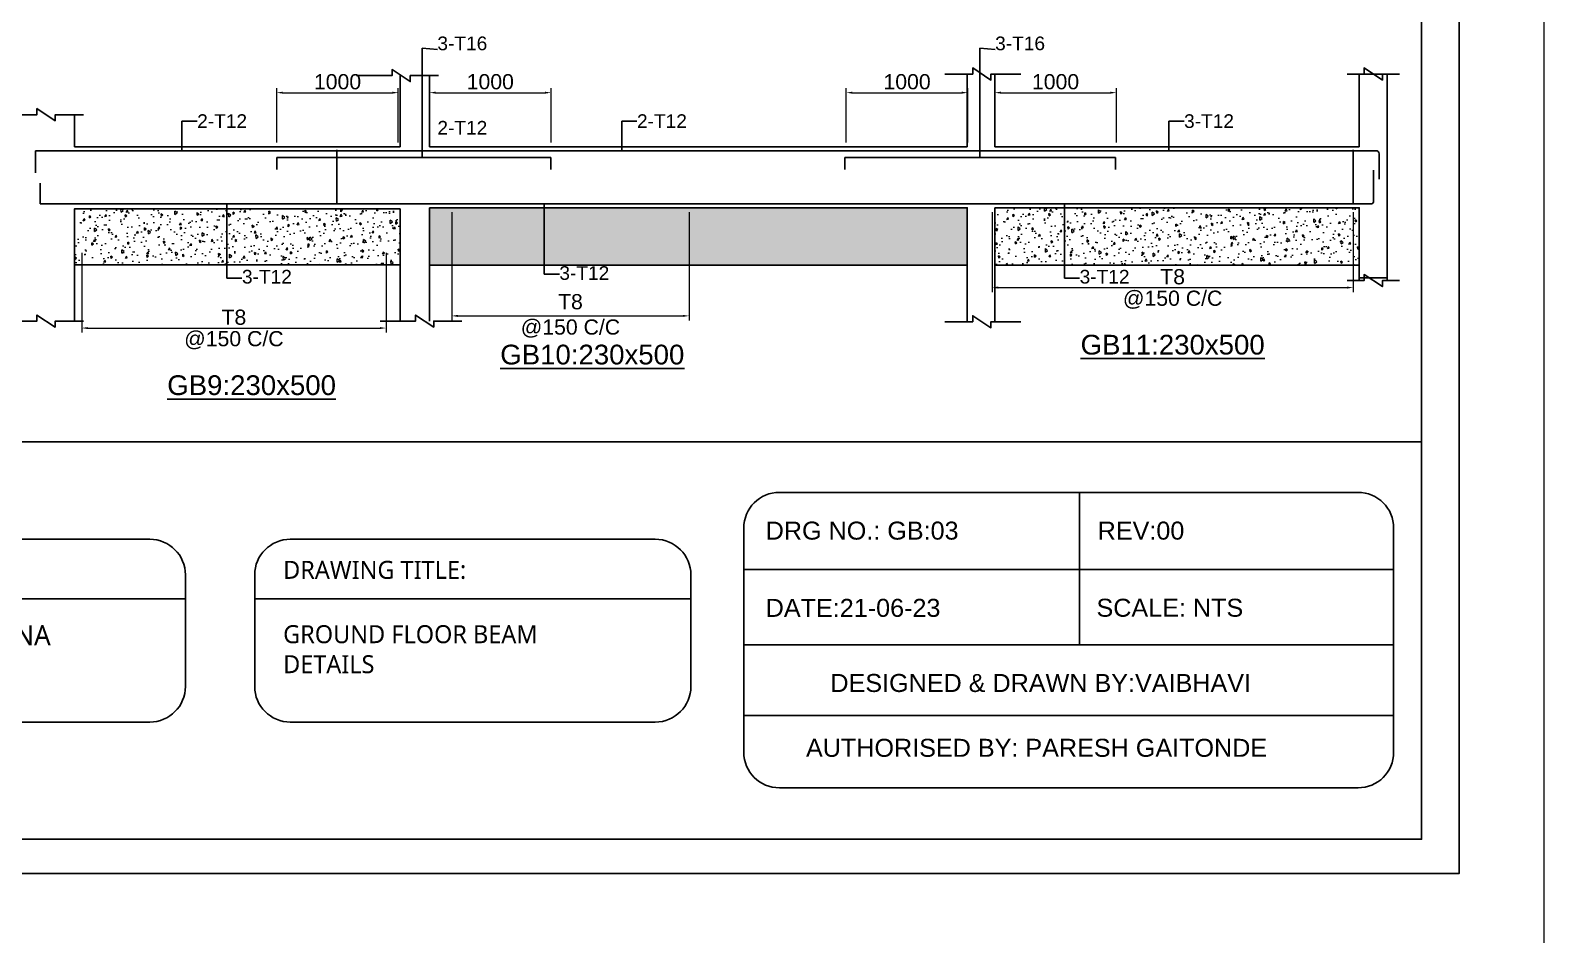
# Model space of a CAD drawing. Header units: millimetres. Extents: x 660818 to 959388, y -495289 to 50450.
# Drawn here: x 783308 to 808207, y -186586 to -171698 of the extents above; entities that cross this region are included whole.
import ezdxf
from ezdxf.enums import TextEntityAlignment as Align

# ---------------------------------------------------------------- set-up
doc = ezdxf.new("R2010")
doc.units = ezdxf.units.MM
doc.header["$LTSCALE"] = 0.01
doc.header["$MEASUREMENT"] = 0
doc.header["$PDMODE"] = 35
for name, color, linetype in [('Concrete Line', 2, 'Continuous'), ('Cut Line', 31, 'Continuous'), ('Dimension', 31, 'Continuous'), ('Grid', 8, 'Continuous'), ('Labels', 4, 'Continuous'), ('Link', 225, 'Continuous'), ('RAFT', 1, 'Continuous'), ('Reinforcement', 130, 'Continuous'), ('Text', 7, 'Continuous')]:
    doc.layers.add(name, color=color, linetype=linetype)
doc.layers.add('E-Switch board', color=71, linetype='Continuous', lineweight=20)
doc.layers.add('elevation', color=123, linetype='Continuous', lineweight=15)
doc.styles.add('SC-SansSerif', font='SansSerif')
doc.styles.get("Standard").update_dxf_attribs({"font": 'arial.ttf'})
doc.dimstyles.new('SCBBSDimStyl', dxfattribs={"dimtxt": 250, "dimasz": 100, "dimexe": 75, "dimexo": 75, "dimgap": 50, "dimtad": 1, "dimtoh": 1, "dimdec": 0, "dimzin": 0, "dimdsep": 46, "dimtxsty": 'SC-SansSerif', "dimcen": 0.045, "dimclrd": 8, "dimclre": 8, "dimclrt": 31, "dimadec": 0, "dimazin": 0, "dimtfac": 1, "dimtdec": 0, "dimtix": 1, "dimtofl": 0, "dimtmove": 0, "dimatfit": 3, "dimfxl": 1, "dimtolj": 1, "dimtzin": 0, "dimlwd": 0, "dimlwe": 0, "dimarcsym": 0})
doc.dimstyles.get("Standard").update_dxf_attribs({"dimtxt": 200, "dimasz": 0.18, "dimexe": 0.18, "dimexo": 0.0625, "dimgap": 0.09, "dimtad": 0, "dimtih": 1, "dimtoh": 1, "dimdec": 1, "dimzin": 0, "dimdsep": 46, "dimtxsty": 'Standard', "dimcen": 0.09, "dimadec": 0, "dimazin": 0, "dimtfac": 1, "dimtdec": 1, "dimtofl": 0, "dimtmove": 0, "dimatfit": 3, "dimfxl": 1, "dimtolj": 1, "dimtzin": 0, "dimarcsym": 0})

# ---------------------------------------------------------------- blocks, each defined once
blk = doc.blocks.new('*D842')
at = {"layer": 'Defpoints', "color": 0, "transparency": 16777216}
for p in [(790243, -174619), (794146, -174619), (794146, -176400)]:
    blk.add_point(p, dxfattribs=at)
at = {"layer": 'Dimension', "color": 8, "lineweight": 0, "transparency": 16777216}
for p, q in [((790243, -174694), (790243, -176475)), ((794146, -174694), (794146, -176475)), ((790343, -176400), (794046, -176400))]:
    blk.add_line(p, q, dxfattribs=at)
at = {"layer": 'Dimension', "color": 8, "transparency": 16777216}
for points in [[(790343, -176383), (790343, -176417), (790243, -176400)], [(794046, -176383), (794046, -176417), (794146, -176400)]]:
    blk.add_solid(points, dxfattribs=at)
at = {"layer": 'Dimension', "color": 31, "transparency": 16777216, "insert": (792195, -176400), "char_height": 250, "attachment_point": 5, "style": 'SC-SansSerif'}
blk.add_mtext('\\A1;T8\\P@150 C/C', dxfattribs=at)
blk = doc.blocks.new('*D843')
at = {"layer": 'Defpoints', "color": 0, "transparency": 16777216}
for p in [(784154, -175285), (789162, -175285), (789162, -176600)]:
    blk.add_point(p, dxfattribs=at)
at = {"layer": 'Dimension', "color": 8, "lineweight": 0, "transparency": 16777216}
for p, q in [((784154, -175360), (784154, -176675)), ((789162, -175360), (789162, -176675)), ((784254, -176600), (789062, -176600))]:
    blk.add_line(p, q, dxfattribs=at)
at = {"layer": 'Dimension', "color": 8, "transparency": 16777216}
for points in [[(784254, -176584), (784254, -176617), (784154, -176600)], [(789062, -176584), (789062, -176617), (789162, -176600)]]:
    blk.add_solid(points, dxfattribs=at)
at = {"layer": 'Dimension', "color": 31, "transparency": 16777216, "char_height": 250, "style": 'SC-SansSerif'}
for s, insert, attachment_point in [('\\A1;T8', (786658, -176550), 8), ('\\A1;@150 C/C', (786658, -176650), 2)]:
    blk.add_mtext(s, dxfattribs=dict(at, insert=insert, attachment_point=attachment_point))
blk = doc.blocks.new('*D844')
at = {"layer": 'Defpoints', "color": 0, "transparency": 16777216}
for p in [(799132, -174619), (805072, -174619), (805072, -175934)]:
    blk.add_point(p, dxfattribs=at)
at = {"layer": 'Dimension', "color": 8, "lineweight": 0, "transparency": 16777216}
for p, q in [((799132, -174694), (799132, -176009)), ((805072, -174694), (805072, -176009)), ((799232, -175934), (804972, -175934))]:
    blk.add_line(p, q, dxfattribs=at)
at = {"layer": 'Dimension', "color": 8, "transparency": 16777216}
for points in [[(799232, -175917), (799232, -175951), (799132, -175934)], [(804972, -175917), (804972, -175951), (805072, -175934)]]:
    blk.add_solid(points, dxfattribs=at)
at = {"layer": 'Dimension', "color": 31, "transparency": 16777216, "char_height": 250, "style": 'SC-SansSerif'}
for s, insert, attachment_point in [('\\A1;T8', (802102, -175884), 8), ('\\A1;@150 C/C', (802102, -175984), 2)]:
    blk.add_mtext(s, dxfattribs=dict(at, insert=insert, attachment_point=attachment_point))
blk = doc.blocks.new('*D853')
at = {"layer": 'Defpoints', "color": 0, "transparency": 16777216}
for p in [(791876, -172726), (789876, -173619), (791876, -173619)]:
    blk.add_point(p, dxfattribs=at)
at = {"layer": 'Dimension', "color": 8, "lineweight": 0, "transparency": 16777216}
for p, q in [((789876, -173544), (789876, -172651)), ((789976, -172726), (791776, -172726)), ((791876, -173544), (791876, -172651))]:
    blk.add_line(p, q, dxfattribs=at)
at = {"layer": 'Dimension', "color": 8, "transparency": 16777216}
for points in [[(789976, -172709), (789976, -172742), (789876, -172726)], [(791776, -172709), (791776, -172742), (791876, -172726)]]:
    blk.add_solid(points, dxfattribs=at)
at = {"layer": 'Dimension', "color": 31, "transparency": 16777216, "insert": (790876, -172547), "char_height": 250, "attachment_point": 5, "style": 'SC-SansSerif'}
blk.add_mtext('\\A1;1000', dxfattribs=at)
blk = doc.blocks.new('*D845')
at = {"layer": 'Defpoints', "color": 0, "transparency": 16777216}
for p in [(789363, -172726), (787363, -173619), (789363, -173619)]:
    blk.add_point(p, dxfattribs=at)
at = {"layer": 'Dimension', "color": 8, "lineweight": 0, "transparency": 16777216}
for p, q in [((787363, -173544), (787363, -172651)), ((787463, -172726), (789263, -172726)), ((789363, -173544), (789363, -172651))]:
    blk.add_line(p, q, dxfattribs=at)
at = {"layer": 'Dimension', "color": 8, "transparency": 16777216}
for points in [[(787463, -172709), (787463, -172742), (787363, -172726)], [(789263, -172709), (789263, -172742), (789363, -172726)]]:
    blk.add_solid(points, dxfattribs=at)
at = {"layer": 'Dimension', "color": 31, "transparency": 16777216, "insert": (788363, -172547), "char_height": 250, "attachment_point": 5, "style": 'SC-SansSerif'}
blk.add_mtext('\\A1;1000', dxfattribs=at)
blk = doc.blocks.new('*D846')
at = {"layer": 'Defpoints', "color": 0, "transparency": 16777216}
for p in [(801176, -172726), (799176, -173619), (801176, -173619)]:
    blk.add_point(p, dxfattribs=at)
at = {"layer": 'Dimension', "color": 8, "lineweight": 0, "transparency": 16777216}
for p, q in [((799176, -173544), (799176, -172651)), ((799276, -172726), (801076, -172726)), ((801176, -173544), (801176, -172651))]:
    blk.add_line(p, q, dxfattribs=at)
at = {"layer": 'Dimension', "color": 8, "transparency": 16777216}
for points in [[(799276, -172709), (799276, -172742), (799176, -172726)], [(801076, -172709), (801076, -172742), (801176, -172726)]]:
    blk.add_solid(points, dxfattribs=at)
at = {"layer": 'Dimension', "color": 31, "transparency": 16777216, "insert": (800176, -172547), "char_height": 250, "attachment_point": 5, "style": 'SC-SansSerif'}
blk.add_mtext('\\A1;1000', dxfattribs=at)
blk = doc.blocks.new('*D847')
at = {"layer": 'Defpoints', "color": 0, "transparency": 16777216}
for p in [(798733, -172726), (796733, -173619), (798733, -173619)]:
    blk.add_point(p, dxfattribs=at)
at = {"layer": 'Dimension', "color": 8, "lineweight": 0, "transparency": 16777216}
for p, q in [((796733, -173544), (796733, -172651)), ((796833, -172726), (798633, -172726)), ((798733, -173544), (798733, -172651))]:
    blk.add_line(p, q, dxfattribs=at)
at = {"layer": 'Dimension', "color": 8, "transparency": 16777216}
for points in [[(796833, -172709), (796833, -172742), (796733, -172726)], [(798633, -172709), (798633, -172742), (798733, -172726)]]:
    blk.add_solid(points, dxfattribs=at)
at = {"layer": 'Dimension', "color": 31, "transparency": 16777216, "insert": (797733, -172547), "char_height": 250, "attachment_point": 5, "style": 'SC-SansSerif'}
blk.add_mtext('\\A1;1000', dxfattribs=at)

msp = doc.modelspace()

# ---------------------------------------------------------------- hatches: boundary and pattern name
at = {"layer": 'elevation', "ltscale": 0.5}
h = msp.add_hatch(dxfattribs=at)
h.set_pattern_fill('AR-CONC', color=3, scale=50, angle=45)
h.set_pattern_definition([(95, (-233028.6, 652888.87), (275.776, 231.40354), [37.5, -412.5]), (40, (-233028.6, 652888.87), (-314.99608, 216.88407), [30, -330]), (145.451444, (-233005.62, 652908.15), (-39.22008, 448.28761), [31.8701, -350.57106]), (91.1842, (-233099.3, 652959.58), (435.8467, 318.80689), [56.25, -618.75]), (141.635635, (-233063, 652986.14), (-13.95003, 674.85583), [47.80517, -525.85688]), (36.184164, (-233099.3, 652959.6), (-13.95003, 674.85583), [45, -495]), (66, (-233046.28, 652977.25), (353.385786, 68.69124), [37.5, -412.5]), (11, (-233046.3, 652977.25), (-170.3543, 342.40422), [30, -330]), (116.451445, (-233016.83, 652982.98), (183.03149, 411.09545), [31.8701, -350.57106]), (82.5, (-233028.6, 652888.87), (-113.396593, 121.994909), [0, -326, 0, -335, 0, -331.25]), (52.5, (-233028.6, 652888.87), (-46.43647, 232.454725), [0, -191, 0, -318.5, 0, -126.25]), (12.5, (-233107.45, 652810.02), (196.709084, 180.760381), [0, -125, 0, -390, 0, -517.5]), (2.5, (-233142.8, 652774.67), (170.79499, 241.579903), [0, -162.5, 0, -259, 0, -367.5])])
h.paths.add_polyline_path([(784033.96, -174638.227), (784033.96, -175561.12), (789391.714, -175561.12), (789391.714, -174638.227)])
h = msp.add_hatch(dxfattribs=at)
h.set_pattern_fill('AR-CONC', color=3, scale=50, angle=45)
h.set_pattern_definition([(95, (-226863.88, 652908.2), (275.776, 231.40354), [37.5, -412.5]), (40, (-226863.9, 652908.2), (-314.99608, 216.88407), [30, -330]), (145.451444, (-226840.9, 652927.5), (-39.22008, 448.28761), [31.8701, -350.57106]), (91.1842, (-226934.6, 652978.92), (435.8467, 318.80689), [56.25, -618.75]), (141.635635, (-226898.27, 653005.5), (-13.95003, 674.85583), [47.80517, -525.85688]), (36.184164, (-226934.6, 652978.9), (-13.95003, 674.85583), [45, -495]), (66, (-226881.56, 652996.6), (353.385786, 68.69124), [37.5, -412.5]), (11, (-226881.56, 652996.6), (-170.3543, 342.40422), [30, -330]), (116.451445, (-226852.1, 653002.33), (183.03149, 411.09545), [31.8701, -350.57106]), (82.5, (-226863.88, 652908.21), (-113.396593, 121.994909), [0, -326, 0, -335, 0, -331.25]), (52.5, (-226863.88, 652908.21), (-46.43647, 232.454725), [0, -191, 0, -318.5, 0, -126.25]), (12.5, (-226942.72, 652829.37), (196.709084, 180.760381), [0, -125, 0, -390, 0, -517.5]), (2.5, (-226978.08, 652794.02), (170.79499, 241.579903), [0, -162.5, 0, -259, 0, -367.5])])
h.paths.add_polyline_path([(789875.719, -174618.879), (789875.719, -175563.701), (798723.582, -175563.701), (798723.582, -174618.879)])
h = msp.add_hatch(dxfattribs=at)
h.set_pattern_fill('AR-CONC', color=3, scale=50, angle=45)
h.set_pattern_definition([(95, (-217834.65, 652908.2), (275.776, 231.40354), [37.5, -412.5]), (40, (-217834.65, 652908.2), (-314.99608, 216.88407), [30, -330]), (145.451444, (-217811.67, 652927.5), (-39.22008, 448.28761), [31.8701, -350.57106]), (91.1842, (-217905.36, 652978.92), (435.8467, 318.80689), [56.25, -618.75]), (141.635635, (-217869.04, 653005.5), (-13.95003, 674.85583), [47.80517, -525.85688]), (36.184164, (-217905.36, 652978.9), (-13.95003, 674.85583), [45, -495]), (66, (-217852.33, 652996.6), (353.385786, 68.69124), [37.5, -412.5]), (11, (-217852.33, 652996.6), (-170.3543, 342.40422), [30, -330]), (116.451445, (-217822.88, 653002.33), (183.03149, 411.09545), [31.8701, -350.57106]), (82.5, (-217834.65, 652908.21), (-113.396593, 121.994909), [0, -326, 0, -335, 0, -331.25]), (52.5, (-217834.65, 652908.21), (-46.43647, 232.454725), [0, -191, 0, -318.5, 0, -126.25]), (12.5, (-217913.49, 652829.37), (196.709084, 180.760381), [0, -125, 0, -390, 0, -517.5]), (2.5, (-217948.85, 652794.02), (170.79499, 241.579903), [0, -162.5, 0, -259, 0, -367.5])])
h.paths.add_polyline_path([(799177.337, -174618.879), (799177.337, -175563.701), (805172.374, -175563.701), (805172.374, -174618.879)])

# ---------------------------------------------------------------- linework, layer by layer
at = {"color": 151}
for p, q in [((800572.04, -179304.528), (800572.04, -181811.764)), ((795046.753, -180573.459), (805738.321, -180573.459)), ((777741.115, -181058.766), (785860.699, -181058.766)), ((786999.784, -181058.766), (794176.461, -181058.766)), ((795046.753, -181811.764), (805738.321, -181811.764)), ((795046.753, -182975.223), (805738.321, -182975.223))]:
    msp.add_line(p, q, dxfattribs=at)
for points in [[(795633.224, -179304.528), (805151.851, -179304.528, -0.414213562), (805738.321, -179890.999), (805738.321, -183581.136, -0.414213562), (805151.851, -184167.607), (795633.224, -184167.607, -0.414213562), (795046.753, -183581.136), (795046.753, -179890.999, -0.414213562)], [(778327.586, -180076.665), (785274.229, -180076.665, -0.414213562), (785860.699, -180663.136), (785860.699, -182499.232, -0.414213562), (785274.229, -183085.702), (778327.586, -183085.702, -0.414213562), (777741.115, -182499.232), (777741.115, -180663.136, -0.414213562)], [(787586.255, -180076.665), (793589.99, -180076.665, -0.414213562), (794176.461, -180663.136), (794176.461, -182499.232, -0.414213562), (793589.99, -183085.702), (787586.255, -183085.702, -0.414213562), (786999.784, -182499.232), (786999.784, -180663.136, -0.414213562)]]:
    msp.add_lwpolyline(points, format="xyb", close=True, dxfattribs=at)
at = {"layer": 'Concrete Line'}
for p, q in [((789391.714, -172444.619), (789391.714, -173618.879)), ((789875.719, -173618.879), (789875.719, -172444.619)), ((798723.582, -172418.879), (798723.582, -173618.879)), ((799177.337, -173618.879), (799177.337, -172418.879)), ((805172.374, -173618.879), (805172.374, -172418.879)), ((805632.374, -175818.879), (805632.374, -172418.879)), ((784033.96, -173618.879), (784033.96, -173085.475)), ((798572.374, -173618.879), (791749.411, -173618.879)), ((784033.96, -176485.475), (784033.96, -174638.227)), ((789391.714, -174638.227), (789391.714, -176485.475)), ((789875.719, -174618.879), (789875.719, -176485.475)), ((798723.582, -174618.879), (798723.582, -176496.522)), ((799177.337, -176496.522), (799177.337, -174618.879)), ((805172.374, -174618.879), (805172.374, -175818.879))]:
    msp.add_line(p, q, dxfattribs=at)
for points in [[(784033.96, -173618.879), (789391.714, -173618.879)], [(789875.719, -173618.879), (795049.411, -173618.879)], [(798572.374, -173618.879), (798723.582, -173618.879)], [(799177.337, -173618.879), (805172.374, -173618.879)], [(784033.96, -174638.227), (789098.329, -174638.227)], [(784033.96, -174638.227), (789391.714, -174638.227)], [(790148.104, -174618.879), (798723.582, -174618.879)], [(798572.374, -174618.879), (798723.582, -174618.879)], [(799177.337, -174618.879), (805172.374, -174618.879)]]:
    msp.add_lwpolyline(points, dxfattribs=at)
at = {"layer": 'Cut Line'}
for points in [[(788675.404, -172444.619), (789259.583, -172444.619), (789259.583, -172344.619), (789559.583, -172544.619), (789559.583, -172444.619), (790023.227, -172444.619)], [(798356.691, -172418.879), (798812.306, -172418.879), (798812.306, -172318.879), (799112.306, -172518.879), (799112.306, -172418.879), (799606.495, -172418.879)], [(804972.374, -172418.879), (805252.374, -172418.879), (805252.374, -172318.879), (805552.374, -172518.879), (805552.374, -172418.879), (805832.374, -172418.879)], [(782833.645, -173088.129), (783417.824, -173088.129), (783417.824, -172988.129), (783717.824, -173188.129), (783717.824, -173088.129), (784181.468, -173088.129)], [(804972.374, -175818.879), (805252.374, -175818.879), (805252.374, -175718.879), (805552.374, -175918.879), (805552.374, -175818.879), (805832.374, -175818.879)], [(782833.645, -176485.475), (783417.824, -176485.475), (783417.824, -176385.475), (783717.824, -176585.475), (783717.824, -176485.475), (784181.468, -176485.475)], [(789062.237, -176485.475), (789646.416, -176485.475), (789646.416, -176385.475), (789946.416, -176585.475), (789946.416, -176485.475), (790410.06, -176485.475)], [(798356.691, -176496.522), (798812.306, -176496.522), (798812.306, -176396.522), (799112.306, -176596.522), (799112.306, -176496.522), (799606.495, -176496.522)]]:
    msp.add_lwpolyline(points, dxfattribs=at)
at = {"layer": 'E-Switch board', "ltscale": 0.1}
msp.add_line((808207.45, -74056.974), (808207.45, -223818.83), dxfattribs=at)
at = {"layer": 'Grid'}
msp.add_circle((792759.635, -176901.38), 0, dxfattribs=at)
at = {"layer": 'Link'}
for p, q in [((788349.411, -174568.879), (788349.411, -173668.879)), ((805072.374, -174568.879), (805072.374, -173668.879))]:
    msp.add_line(p, q, dxfattribs=at)
at = {"layer": 'RAFT', "ltscale": 0.5}
for points in [[(805172.374, -173618.879), (805172.374, -172418.879), (805632.374, -172418.879), (805632.374, -175771.931), (805172.374, -175771.931), (805172.374, -174618.879)], [(789213.279, -174638.227), (789391.714, -174638.227), (789391.714, -175561.12), (784033.96, -175561.12), (784033.96, -174638.227), (789098.329, -174638.227)]]:
    msp.add_lwpolyline(points, dxfattribs=at)
for points in [[(789875.719, -174618.879), (798723.582, -174618.879), (798723.582, -175563.701), (789875.719, -175563.701)], [(799177.337, -174618.879), (805172.374, -174618.879), (805172.374, -175563.701), (799177.337, -175563.701)]]:
    msp.add_lwpolyline(points, close=True, dxfattribs=at)
at = {"layer": 'Reinforcement', "ltscale": 0.5}
for p, q in [((783395.94, -173680.879), (783395.94, -174045.414)), ((787363.407, -173790.556), (791873.743, -173790.556)), ((787363.407, -173790.556), (787363.407, -173990.2)), ((791873.743, -173790.556), (791873.743, -173990.2)), ((796709.735, -173790.556), (801159.582, -173790.556)), ((796709.735, -173790.556), (796709.735, -173990.2)), ((801159.582, -173790.556), (801159.582, -173990.2)), ((783471.347, -174556.879), (783471.347, -174213.856)), ((806199.217, -178474.198), (757921.252, -178474.198))]:
    msp.add_line(p, q, dxfattribs=at)
for points in [[(757451.636, -153571.967), (806815.887, -153571.967), (806815.887, -185579.211), (757451.636, -185579.211)], [(757921.252, -154043.183), (806199.217, -154043.183), (806199.217, -185014.944), (757921.252, -185014.944)]]:
    msp.add_lwpolyline(points, close=True, dxfattribs=at)
at = {"layer": 'Reinforcement'}
for points in [[(783395.94, -173680.879), (789911.298, -173680.879)], [(789550.008, -173680.879), (798672.374, -173680.879)], [(783471.347, -174556.879), (789988.588, -174556.879)], [(789581.263, -174556.879), (798760.374, -174556.879)]]:
    msp.add_lwpolyline(points, dxfattribs=at)
for points in [[(798672.374, -173680.879), (805447.374, -173680.879, -0.414213562), (805497.374, -173730.879), (805497.374, -174148.879)], [(798760.374, -174556.879), (805359.041, -174556.879, 0.414213758), (805409.041, -174506.879), (805409.041, -174000.879)]]:
    msp.add_lwpolyline(points, format="xyb", dxfattribs=at)

# ---------------------------------------------------------------- texts
at = {"color": 151, "attachment_point": 1}
for s, insert, char_height, width in [('DRG NO.: GB:03', (795407.336, -179786.122), 296.21844, 3714.39952), ('REV:00', (800868.749, -179786.122), 296.2184, 3714.39952), ('DATE:21-06-23', (795407.336, -181057.523), 296.21844, 3714.39952), ('SCALE: NTS', (800849.188, -181055.832), 296.2184, 3714.39952), ('DESIGNED & DRAWN BY:VAIBHAVI', (796471.582, -182293.99), 296.21844, 8957.0871), ('AUTHORISED BY: PARESH GAITONDE', (796070.205, -183361.197), 296.21844, 8957.0871)]:
    msp.add_mtext(s, dxfattribs=dict(at, insert=insert, char_height=char_height, width=width))
for s, width, heights, insert, char_height in [('{\\fLucida Calligraphy|b0|i0|c0|p66;DRAWING TITLE:}', 5437.35105, [-296.218], (787468.12, -180431.944), 296.21844), ('{\\fLucida Calligraphy|b0|i0|c0|p66;\\C40;BONITA VILLAS AT ANJUNA\\PVILLA 5}', 10645.03101, [2152.893], (778209.451, -181491.234), 329.1316), ('{\\fLucida Calligraphy|b0|i0|c0|p66;\\H0.9x;\\C40;GROUND FLOOR BEAM DETAILS}', 4591.02795, [-800.887], (787468.12, -181491.234), 329.1316)]:
    msp.add_mtext_dynamic_manual_height_columns(s, width=width, gutter_width=12.5, heights=heights, dxfattribs=dict(at, insert=insert, char_height=char_height))
at = {"layer": 'Labels', "style": 'SC-SansSerif'}
for s, p in [('%%UGB11:230x500', (802102.374, -177133.879)), ('%%UGB10:230x500', (792554.294, -177296.489)), ('%%UGB9:230x500', (786949.502, -177800.475))]:
    msp.add_text(s, height=325, dxfattribs=at).set_placement(p, align=Align.BOTTOM_CENTER)
at = {"layer": 'Text', "style": 'SC-SansSerif'}
for s, p in [('3-T16', (790005.756, -171914.459)), ('3-T16', (799182.084, -171914.459)), ('2-T12', (786053.656, -173193.879)), ('2-T12', (790005.756, -173303.556)), ('2-T12', (793289.649, -173193.879)), ('3-T12', (802290.278, -173193.879)), ('3-T12', (786790.855, -175754.747)), ('3-T12', (792012.569, -175694.506)), ('3-T12', (800571.943, -175754.747))]:
    msp.add_text(s, height=225, dxfattribs=at).set_placement(p, align=Align.MIDDLE_LEFT)

# ---------------------------------------------------------------- dimensions: what is measured, and where the dimension line sits
at = {"layer": 'Dimension'}
for base, p1, p2, text, picture, middle in [((789363.407, -172725.54), (787363.407, -173618.879), (789363.407, -173618.879), '1000', '*D845', (788363.407, -172546.768)), ((791875.719, -172725.54), (789875.719, -173618.879), (791875.719, -173618.879), '1000', '*D853', (790875.719, -172546.768)), ((798733.135, -172725.54), (796733.135, -173618.879), (798733.135, -173618.879), '1000', '*D847', (797733.135, -172546.768)), ((801175.788, -172725.54), (799175.788, -173618.879), (801175.788, -173618.879), '1000', '*D846', (800175.788, -172546.768)), ((805072.374, -175933.879), (799132.374, -174618.879), (805072.374, -174618.879), 'T8\\X@150 C/C', '*D844', (802102.374, -175933.879)), ((789162.245, -176600.475), (784153.995, -175285.475), (789162.245, -175285.475), 'T8\\X@150 C/C', '*D843', (786658.12, -176600.475))]:
    dim = msp.add_linear_dim(base=base, p1=p1, p2=p2, text=text, dimstyle='SCBBSDimStyl', dxfattribs=at)
    dim.commit()
    dim.dimension.update_dxf_attribs({"geometry": picture, "text_midpoint": middle})
dim = msp.add_linear_dim(base=(794145.673, -176399.955), p1=(790243.457, -174618.879), p2=(794145.673, -174618.879), text='T8\\X@150 C/C', dimstyle='SCBBSDimStyl', dxfattribs=at)
dim.commit()
dim.dimension.update_dxf_attribs({"geometry": '*D842', "text_midpoint": (792194.565, -176399.955), "dimtype": 160})

# ---------------------------------------------------------------- leaders
at = {"layer": 'Dimension', "color": 8}
for points in [[(789755.756, -173790.556), (789755.756, -171991.665), (790005.756, -172013.035)], [(798932.084, -173790.556), (798932.084, -171991.665), (799182.084, -172013.035)], [(785803.656, -173680.879), (785803.656, -173193.879), (786053.656, -173193.879)], [(793039.649, -173680.879), (793039.649, -173193.879), (793289.649, -173193.879)], [(802040.278, -173680.879), (802040.278, -173193.879), (802290.278, -173193.879)], [(786540.855, -174556.879), (786540.855, -175778.792), (786790.855, -175777.986)], [(791762.569, -174556.879), (791762.569, -175715.32), (792012.569, -175713.734)], [(800321.943, -174556.879), (800321.943, -175778.792), (800571.943, -175777.986)]]:
    msp.add_leader(points, dimstyle='Standard', dxfattribs=at)

doc.saveas('drawing.dxf')
